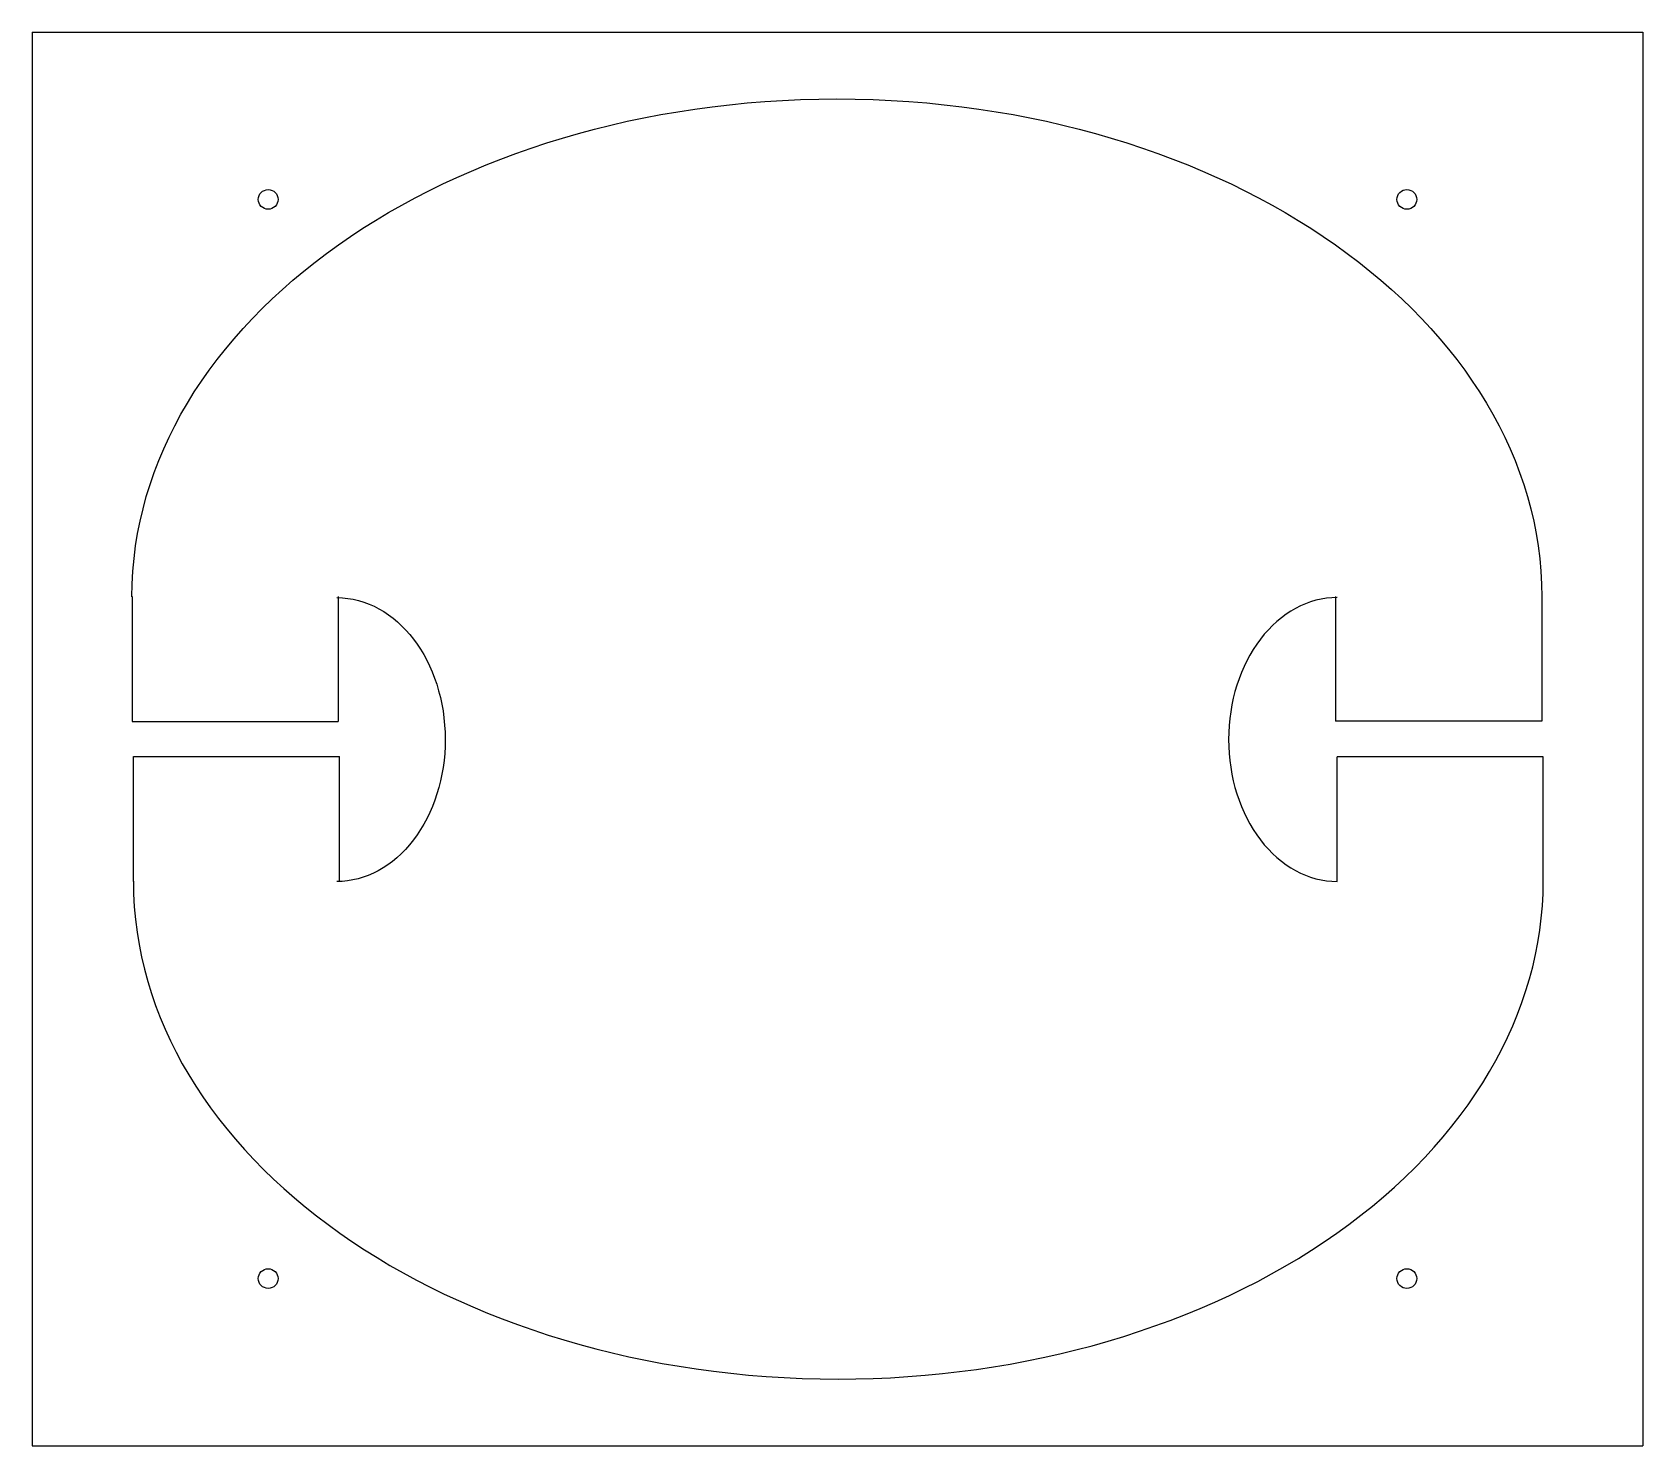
# Model space of a CAD drawing. Extents: x 8 to 202, y 64 to 234.
import ezdxf

# ---------------------------------------------------------------- set-up
doc = ezdxf.new("R2010")
doc.units = 0
doc.layers.add('Layer_1', color=7, linetype='CONTINUOUS')

msp = doc.modelspace()

# ---------------------------------------------------------------- linework, layer by layer
at = {"layer": 'Layer_1', "color": 7}
for p, q in [((8.159604, 233.5), (8.159604, 63.5)), ((8.159604, 233.5), (201.8404, 233.5)), ((201.8404, 233.5), (201.8404, 63.5)), ((20.166466, 165.622133), (20.166466, 150.622133)), ((44.956466, 165.622133), (44.956466, 150.622133)), ((164.90617, 165.631233), (164.90617, 150.631233)), ((189.69617, 165.631233), (189.69617, 150.631233)), ((20.166466, 150.622133), (44.956466, 150.622133)), ((189.69617, 150.631233), (164.90617, 150.631233)), ((20.336117, 131.377883), (20.336117, 146.377873)), ((20.336117, 146.377873), (45.126117, 146.377873)), ((45.126117, 131.377883), (45.126117, 146.377873)), ((165.07582, 131.368783), (165.07582, 146.368773)), ((189.86582, 146.368773), (165.07582, 146.368773)), ((189.86582, 131.368783), (189.86582, 146.368773)), ((8.159614, 63.5), (201.8404, 63.5))]:
    msp.add_line(p, q, dxfattribs=at)
at = {"layer": 'Layer_1', "color": 5}
for p, q in [((37.719734, 213.390895), (37.719734, 213.390895)), ((174.65019, 213.390895), (174.65019, 213.390895)), ((37.719734, 83.609105), (37.719734, 83.609105)), ((174.65019, 83.609105), (174.65019, 83.609105))]:
    msp.add_line(p, q, dxfattribs=at)
at = {"layer": 'Layer_1', "color": 7}
for points in [[(20.159085, 165.589823), (20.159087, 198.663586), (58.111413, 225.475169), (104.92798, 225.47517)], [(104.92798, 225.47517), (151.744549, 225.475171), (189.696878, 198.663588), (189.69688, 165.589823)], [(44.786827, 165.502823), (51.988283, 165.502823), (57.826217, 157.859621), (57.826218, 148.431253)], [(165.07583, 165.511923), (161.617566, 165.511926), (158.300943, 163.71332), (155.85558, 160.511777)], [(155.85558, 160.511777), (153.410218, 157.310234), (152.036429, 152.968009), (152.03643, 148.440343)], [(57.826218, 148.431253), (57.826219, 143.903589), (56.452431, 139.561366), (54.007071, 136.359823)], [(152.03643, 148.440343), (152.036431, 143.912679), (153.410221, 139.570456), (155.855583, 136.368916)], [(54.007071, 136.359823), (51.56171, 133.158281), (48.245089, 131.359673), (44.786827, 131.359673)], [(155.855583, 136.368916), (158.300945, 133.167375), (161.617567, 131.36877), (165.07583, 131.368773)], [(20.328724, 131.410183), (20.328723, 98.336418), (58.281051, 71.524834), (105.09762, 71.524833)], [(165.038284, 89.064845), (180.935537, 100.295527), (189.86652, 115.5276), (189.86652, 131.410183)], [(105.09762, 71.524833), (127.57973, 71.524833), (149.141032, 77.834164), (165.038284, 89.064845)]]:
    msp.add_open_spline(points, degree=3, dxfattribs=at)
at = {"layer": 'Layer_1', "color": 5}
for points in [[(35.696883, 212.553002), (35.474661, 212.775225), (35.349819, 213.076625), (35.34982, 213.390895)], [(35.34982, 213.390895), (35.349823, 214.045326), (35.880344, 214.575845), (36.534775, 214.575845)], [(36.534775, 214.575845), (37.189207, 214.575847), (37.719731, 214.045327), (37.719734, 213.390895)], [(37.719734, 213.390895), (37.719735, 213.076624), (37.594892, 212.775224), (37.372669, 212.553001)], [(172.627355, 212.553), (172.405132, 212.775224), (172.280289, 213.076624), (172.28029, 213.390895)], [(172.28029, 213.390895), (172.280291, 213.705165), (172.405136, 214.006562), (172.627359, 214.228783)], [(172.627359, 214.228783), (172.849582, 214.451005), (173.15098, 214.575846), (173.46525, 214.575845)], [(173.46525, 214.575845), (174.119675, 214.575837), (174.650187, 214.04532), (174.65019, 213.390895)], [(174.65019, 213.390895), (174.650193, 212.736466), (174.119679, 212.205943), (173.46525, 212.205935)], [(36.534775, 212.205935), (36.220505, 212.205935), (35.919106, 212.330779), (35.696883, 212.553002)], [(37.372669, 212.553001), (37.150446, 212.330777), (36.849046, 212.205934), (36.534775, 212.205935)], [(173.46525, 212.205935), (173.150979, 212.205934), (172.849579, 212.330777), (172.627355, 212.553)], [(35.34982, 83.609105), (35.349819, 83.923375), (35.474661, 84.224775), (35.696883, 84.446998)], [(36.534775, 82.424155), (35.880344, 82.424155), (35.349823, 82.954674), (35.34982, 83.609105)], [(35.696883, 84.446998), (35.919106, 84.669221), (36.220505, 84.794065), (36.534775, 84.794065)], [(36.534775, 84.794065), (36.849046, 84.794066), (37.150446, 84.669223), (37.372669, 84.446999)], [(37.719734, 83.609105), (37.719731, 82.954673), (37.189207, 82.424153), (36.534775, 82.424155)], [(37.372669, 84.446999), (37.594892, 84.224776), (37.719735, 83.923376), (37.719734, 83.609105)], [(172.28029, 83.609105), (172.280289, 83.923376), (172.405132, 84.224776), (172.627355, 84.447)], [(172.627359, 82.771217), (172.405136, 82.993438), (172.280291, 83.294835), (172.28029, 83.609105)], [(172.627355, 84.447), (172.849579, 84.669223), (173.150979, 84.794066), (173.46525, 84.794065)], [(173.46525, 84.794065), (174.119679, 84.794057), (174.650193, 84.263534), (174.65019, 83.609105)], [(174.65019, 83.609105), (174.650187, 82.95468), (174.119675, 82.424163), (173.46525, 82.424155)], [(173.46525, 82.424155), (173.15098, 82.424154), (172.849582, 82.548995), (172.627359, 82.771217)]]:
    msp.add_open_spline(points, degree=3, dxfattribs=at)

doc.saveas('drawing.dxf')
